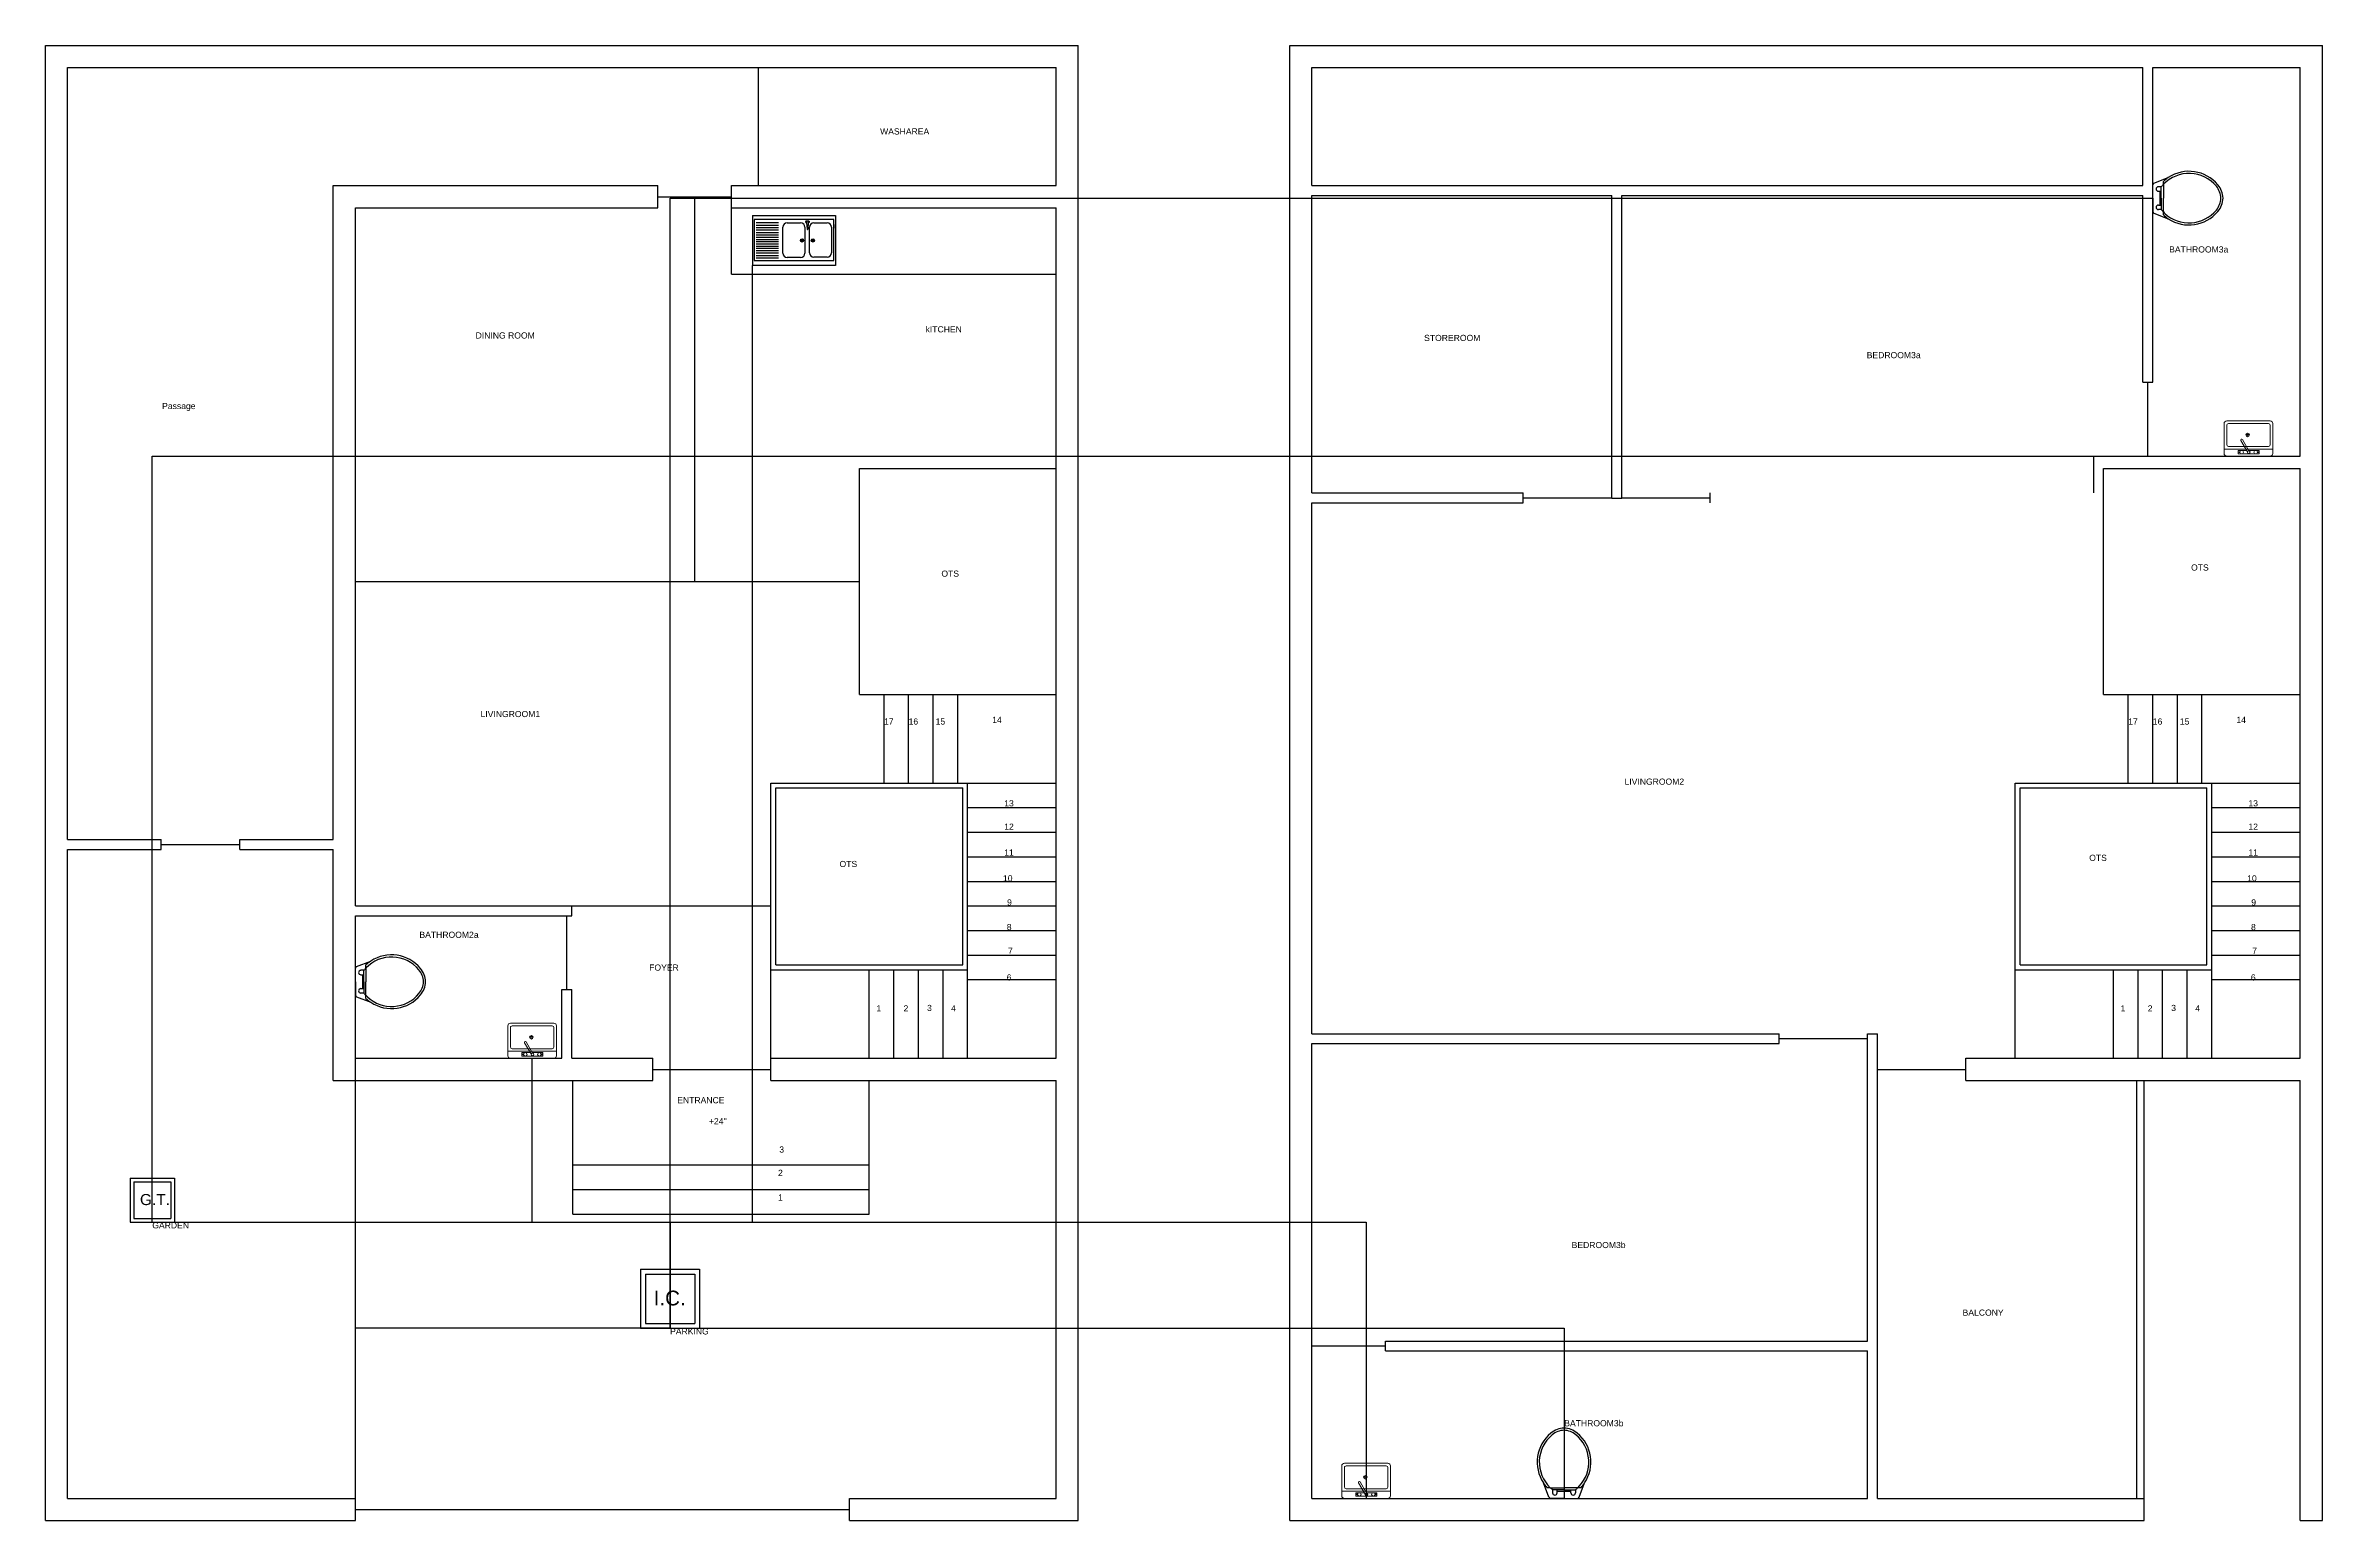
# Model space of a CAD drawing. Header units: inches. Extents: x 26 to 1492, y 12 to 612.
# Drawn here: x 26 to 952, y 12 to 612 of the extents above; entities that cross this region are included whole.
import ezdxf

# ---------------------------------------------------------------- set-up
doc = ezdxf.new("R2010")
doc.units = ezdxf.units.IN
doc.header["$MEASUREMENT"] = 0
for name, color, linetype in [('Balcony', 7, 'Continuous'), ('BathRoom2a', 7, 'Continuous'), ('BathRoom3a', 7, 'Continuous'), ('BathRoom3b', 7, 'Continuous'), ('BedRoom3a', 7, 'Continuous'), ('BedRoom3b', 7, 'Continuous'), ('Boundary', 7, 'Continuous'), ('DinningRoom', 7, 'Continuous'), ('Door2.6fPanel', 7, 'Continuous'), ('Door3fPanel', 7, 'Continuous'), ('Door4fPanel', 7, 'Continuous'), ('Entrance', 7, 'Continuous'), ('Entrance_Staircase', 7, 'Continuous'), ('Foyer', 7, 'Continuous'), ('Garden', 7, 'Continuous'), ('Kitchen', 7, 'Continuous'), ('LivingRoom1', 7, 'Continuous'), ('LivingRoom2', 7, 'Continuous'), ('Main_gate', 7, 'Continuous'), ('OTS1', 7, 'Continuous'), ('OTS2', 7, 'Continuous'), ('Parking', 7, 'Continuous'), ('Passage', 7, 'Continuous'), ('Sink', 7, 'Continuous'), ('Staircase', 7, 'Continuous'), ('Staircase_innerwall', 7, 'Continuous'), ('Staircase_outertwall', 7, 'Continuous'), ('StoreRoom', 7, 'Continuous'), ('WashArea', 7, 'Continuous'), ('WashBasin', 7, 'Continuous'), ('WC', 7, 'Continuous')]:
    doc.layers.add(name, color=color, linetype=linetype)
doc.styles.get("Standard").update_dxf_attribs({"font": 'arial.ttf'})

# ---------------------------------------------------------------- blocks, each defined once
blk = doc.blocks.new('Sink')
at = {"color": 0}
for p, q in [((0, 20.24), (33.82, 20.24)), ((0, 20.24), (0, 0)), ((0.72, 18.64), (0.72, 2)), ((33.1, 18.64), (0.72, 18.64)), ((33.1, 2), (33.1, 18.64)), ((33.82, 20.24), (33.82, 0)), ((10.61, 17.27), (1.62, 17.27)), ((10.61, 16.27), (1.62, 16.27)), ((10.61, 15.27), (1.62, 15.27)), ((10.61, 14.27), (1.62, 14.27)), ((10.61, 13.27), (1.62, 13.27)), ((1.62, 12.37), (10.61, 12.37)), ((1.62, 11.47), (10.61, 11.47)), ((1.62, 10.57), (10.61, 10.57)), ((1.62, 9.68), (10.61, 9.68)), ((12.41, 5.03), (12.41, 15.53)), ((14.21, 17.33), (19.61, 17.33)), ((19.7, 10.31), (20.12, 10.12)), ((19.75, 10.42), (20.17, 10.23)), ((19.92, 9.7), (20.12, 10.12)), ((20.04, 9.64), (20.23, 10.07)), ((20.17, 10.23), (20.36, 10.65)), ((20.23, 10.07), (20.65, 9.87)), ((20.28, 10.18), (20.47, 10.59)), ((20.28, 10.18), (20.7, 9.98)), ((21.41, 15.53), (21.41, 5.03)), ((22.09, 18.05), (22.08, 17.34)), ((22.08, 17.34), (22.27, 14.83)), ((22.74, 18.05), (22.09, 18.05)), ((22.27, 14.83), (22.3, 14.7)), ((22.3, 14.7), (22.36, 14.64)), ((22.36, 14.64), (22.41, 14.62)), ((22.45, 14.64), (22.41, 14.62)), ((22.51, 14.7), (22.45, 14.64)), ((22.54, 14.83), (22.51, 14.7)), ((22.74, 17.34), (22.54, 14.83)), ((22.74, 18.05), (22.74, 17.34)), ((23.21, 5.12), (23.21, 15.53)), ((24.11, 10.31), (24.53, 10.12)), ((24.16, 10.42), (24.58, 10.23)), ((24.34, 9.7), (24.53, 10.12)), ((24.45, 9.64), (24.64, 10.07)), ((24.58, 10.23), (24.77, 10.65)), ((24.64, 10.07), (25.06, 9.87)), ((24.7, 10.18), (24.89, 10.59)), ((24.7, 10.18), (25.12, 9.98)), ((25.01, 17.33), (30.4, 17.33)), ((32.2, 15.53), (32.2, 5.12)), ((33.82, 15.07), (33.82, 16.67)), ((33.82, 0), (0, 0)), ((0.72, 2), (33.1, 2)), ((1.62, 8.78), (10.61, 8.78)), ((1.62, 7.88), (10.61, 7.88)), ((1.62, 6.98), (10.61, 6.98)), ((1.62, 6.08), (10.61, 6.08)), ((1.62, 5.08), (10.61, 5.08)), ((1.62, 5.08), (10.61, 5.08)), ((1.62, 4.08), (10.61, 4.08)), ((1.62, 3.08), (10.61, 3.08)), ((19.61, 3.23), (14.21, 3.23)), ((30.4, 3.32), (25.01, 3.32))]:
    blk.add_line(p, q, dxfattribs=at)
for points in [[(21.83, 17.38, 0.17747), (21.88, 17.4, 0.103681), (21.94, 17.48, 0.06385), (21.97, 17.57, 0.050025), (21.98, 17.7, 0.050025), (21.97, 17.83, 0.06385), (21.93, 17.92, 0.103681), (21.88, 18, 0.17747), (21.82, 18.01, 0.17747), (21.77, 18, 0.103681), (21.72, 17.92, 0.06385), (21.68, 17.83, 0.050025), (21.67, 17.7, 0.050025), (21.69, 17.57, 0.06385), (21.72, 17.47, 0.103681), (21.78, 17.4, 0.17747)], [(23, 17.39, -0.17747), (22.95, 17.41, -0.103681), (22.89, 17.48, -0.06385), (22.86, 17.58, -0.050025), (22.84, 17.71, -0.050025), (22.86, 17.83, -0.06385), (22.89, 17.93, -0.103681), (22.94, 18, -0.17747), (23, 18.02, -0.17747), (23.05, 18, -0.103681), (23.11, 17.93, -0.06385), (23.14, 17.83, -0.050025), (23.15, 17.71, -0.050025), (23.14, 17.58, -0.06385), (23.11, 17.48, -0.103681), (23.05, 17.41, -0.17747)]]:
    blk.add_lwpolyline(points, format="xyb", close=True, dxfattribs=at)
for points in [[(21.91, 17.96), (22.12, 17.93)], [(22.11, 17.5), (21.91, 17.44)], [(22.91, 17.96), (22.71, 17.93)], [(22.72, 17.5), (22.92, 17.44)]]:
    blk.add_lwpolyline(points, dxfattribs=at)
for centre, radius in [((20.2, 10.15), 0.648), ((20.2, 10.15), 0.53), ((24.61, 10.15), 0.648), ((24.61, 10.15), 0.53)]:
    blk.add_circle(centre, radius, dxfattribs=at)
for centre, start, end in [((14.21, 15.53), 90, 180), ((19.61, 15.53), 0, 90), ((25.01, 15.53), 90, 180), ((30.4, 15.53), 0, 90), ((14.21, 5.03), 180, 270), ((19.61, 5.03), 270, 0), ((25.01, 5.12), 180, 270), ((30.4, 5.12), 270, 0)]:
    blk.add_arc(centre, 1.8, start, end, dxfattribs=at)
blk = doc.blocks.new('WashBasin')
at = {"color": 0, "lineweight": 0}
for p, q in [((-8.84, 0), (8.84, 0)), ((-9.91, -13.21), (-9.91, -1.07)), ((-9.91, -2.86), (9.91, -2.86)), ((-8.84, -12.49), (-8.84, -4.64)), ((-8.12, -3.93), (8.12, -3.93)), ((-4.38, -2.31), (-4.38, -0.88)), ((-4.38, -0.88), (4.19, -0.88)), ((-0.1, -2.31), (-4.38, -2.31)), ((-4.02, -1.42), (-4.02, -1.78)), ((-3.62, -1.42), (-4.02, -1.42)), ((-4.02, -1.78), (-3.62, -1.78)), ((-0.2, -2.13), (2.45, -6.72)), ((3.07, -6.37), (0.42, -1.77)), ((4.19, -2.31), (0.73, -2.31)), ((3.43, -1.42), (3.83, -1.42)), ((3.83, -1.78), (3.43, -1.78)), ((3.83, -1.42), (3.83, -1.78)), ((4.19, -0.88), (4.19, -2.31)), ((8.84, -4.64), (8.84, -12.49)), ((9.91, -1.07), (9.91, -13.21)), ((8.84, -14.28), (-8.84, -14.28)), ((8.12, -13.21), (-8.12, -13.21))]:
    blk.add_line(p, q, dxfattribs=at)
for centre, radius in [((-2.95, -1.6), 0.714), ((-0.1, -1.6), 0.535), ((0.33, -8.57), 0.714), ((0.33, -8.57), 0.357), ((2.76, -1.6), 0.714)]:
    blk.add_circle(centre, radius, dxfattribs=at)
for centre, radius, start, end in [((-8.84, -1.07), 1.07, 90, 180), ((8.84, -1.07), 1.07, 0, 90), ((-8.12, -4.64), 0.714, 90, 180), ((2.76, -6.54), 0.357, 210, 30), ((8.12, -4.64), 0.714, 0, 90), ((-8.84, -13.21), 1.07, 180, 270), ((-8.12, -12.49), 0.714, 180, 270), ((8.12, -12.49), 0.714, 270, 0), ((8.84, -13.21), 1.07, 270, 0)]:
    blk.add_arc(centre, radius, start, end, dxfattribs=at)
blk = doc.blocks.new('Toilet sheet')
at = {"layer": 'WC'}
for p, q in [((0, 0), (-5.46, 0)), ((0, 0), (5.46, 0)), ((-6.13, -0.46), (-8.37, -6.29)), ((-6.82, -4.33), (-5.62, -4.33)), ((-5.62, -4.33), (0, -4.33)), ((-4.64, -3.46), (-4.64, -2.26)), ((0, -3.46), (-4.64, -3.46)), ((-2.81, -2.26), (-2.81, -2.89)), ((2.81, -2.89), (-2.81, -2.89)), ((-2.81, -2.89), (-2.81, -3.46)), ((0, -3.46), (4.64, -3.46)), ((5.62, -4.33), (0, -4.33)), ((2.81, -2.26), (2.81, -2.89)), ((2.81, -2.89), (2.81, -3.46)), ((4.64, -3.46), (4.64, -2.26)), ((5.62, -4.33), (6.82, -4.33)), ((6.13, -0.46), (8.37, -6.29))]:
    blk.add_line(p, q, dxfattribs=at)
for centre, radius, start, end in [((-5.46, -0.72), 0.716, 90, 158.95862), ((5.46, -0.72), 0.716, 21.04138, 90), ((4.36, -14.74), 15.28, 146.4185, 230.42938), ((4.36, -14.74), 14.42, 137.04176, 230.42938), ((4.36, -14.74), 15.28, 137.04176, 146.4185), ((4.36, -14.74), 14.42, 133.7957, 137.04176), ((4.36, -14.74), 14.42, 128.59147, 133.7957), ((-3.72, -2.26), 0.911, 0, 180), ((3.72, -2.26), 0.911, 0, 180), ((-4.36, -14.74), 14.42, 46.2043, 51.40853), ((-4.36, -14.74), 14.42, 309.57062, 46.2043), ((-4.36, -14.74), 15.28, 309.57062, 33.5815), ((-4.36, -14.74), 15.28, 33.5815, 42.95824), ((0.37, -19.56), 9.02, 230.42938, 267.62402), ((0.37, -19.56), 8.16, 230.42938, 267.37533), ((-0.37, -19.56), 8.16, 272.62467, 309.57062), ((-0.37, -19.56), 9.02, 272.37598, 309.57062)]:
    blk.add_arc(centre, radius, start, end, dxfattribs=at)
blk = doc.blocks.new('Gully_Trap')
for p, q in [((-3, 6), (-3, 0)), ((-3, 6), (3, 6)), ((-2.5, 5.5), (-2.5, 0.5)), ((-2.5, 5.5), (2.5, 5.5)), ((2.5, 5.5), (2.5, 0.5)), ((3, 6), (3, 0)), ((-3, 0), (3, 0)), ((-2.5, 0.5), (2.5, 0.5))]:
    blk.add_line(p, q)
at = {"insert": (-1.67, 3.83), "char_height": 1.5, "attachment_point": 1}
blk.add_mtext_dynamic_manual_height_columns('G.T.', width=0.0842, gutter_width=1, heights=[0], dxfattribs=at)
blk = doc.blocks.new('Inspection_Chamber')
for p, q in [((-3, 6), (-3, 0)), ((-3, 6), (3, 6)), ((-2.5, 5.5), (-2.5, 0.5)), ((-2.5, 5.5), (2.5, 5.5)), ((2.5, 5.5), (2.5, 0.5)), ((3, 6), (3, 0)), ((-3, 0), (3, 0)), ((-2.5, 0.5), (2.5, 0.5))]:
    blk.add_line(p, q)
at = {"insert": (-1.67, 3.83), "char_height": 1.5, "attachment_point": 1}
blk.add_mtext_dynamic_manual_height_columns('I.C.', width=0.0842, gutter_width=1, heights=[0], dxfattribs=at)

msp = doc.modelspace()

# ---------------------------------------------------------------- linework, layer by layer
at = {"color": 1}
for p, q in [((279.83, 90.12), (279.83, 549.87)), ((279.83, 549.87), (882.83, 549.87)), ((151.83, 90.12), (151.83, 231.11)), ((69.24, 133.26), (279.83, 133.26)), ((279.83, 133.26), (279.83, 90.12)), ((279.83, 90.12), (151.83, 90.12)), ((279.83, 90.12), (643.39, 90.12)), ((643.39, 90.12), (643.39, 20.95))]:
    msp.add_line(p, q, dxfattribs=at)
at = {"color": 3}
for p, q in [((313.28, 133.26), (313.28, 522.52)), ((69.24, 133.26), (69.24, 444.95)), ((69.24, 444.95), (921.74, 444.95)), ((223.74, 133.26), (223.74, 199.95)), ((69.24, 133.26), (313.28, 133.26)), ((69.24, 133.26), (223.74, 133.26)), ((69.24, 133.26), (562.91, 133.26)), ((562.91, 133.26), (562.91, 20.95))]:
    msp.add_line(p, q, dxfattribs=at)
at = {"layer": 'Balcony'}
for p, q in [((770.83, 20.95), (770.83, 209.95)), ((806.83, 190.95), (806.83, 199.95)), ((806.83, 190.95), (942.83, 190.95)), ((876.33, 20.95), (876.33, 190.95)), ((879.33, 11.95), (879.33, 190.95)), ((770.83, 20.95), (879.33, 20.95))]:
    msp.add_line(p, q, dxfattribs=at)
at = {"layer": 'BathRoom2a'}
for p, q in [((151.83, 199.95), (151.83, 257.95)), ((151.83, 257.95), (239.83, 257.95)), ((235.83, 199.95), (235.83, 227.95)), ((235.83, 227.95), (239.83, 227.95)), ((151.83, 199.95), (235.83, 199.95))]:
    msp.add_line(p, q, dxfattribs=at)
at = {"layer": 'BathRoom3a'}
for p, q in [((882.83, 474.95), (882.83, 602.95)), ((882.83, 602.95), (942.83, 602.95)), ((942.83, 444.95), (942.83, 602.95)), ((858.83, 444.95), (942.83, 444.95))]:
    msp.add_line(p, q, dxfattribs=at)
at = {"layer": 'BathRoom3b'}
for p, q in [((570.83, 80.95), (570.83, 84.95)), ((570.83, 80.95), (766.83, 80.95)), ((766.83, 20.95), (766.83, 80.95)), ((540.83, 20.95), (766.83, 20.95))]:
    msp.add_line(p, q, dxfattribs=at)
at = {"layer": 'BedRoom3a'}
for p, q in [((666.83, 550.95), (878.83, 550.95)), ((666.83, 427.89), (666.83, 550.95)), ((878.83, 474.95), (878.83, 550.95)), ((878.83, 474.95), (882.83, 474.95)), ((858.83, 429.95), (858.83, 444.95)), ((702.83, 425.95), (702.83, 429.95))]:
    msp.add_line(p, q, dxfattribs=at)
at = {"layer": 'BedRoom3b'}
for p, q in [((540.83, 20.95), (540.83, 205.95)), ((540.83, 205.95), (730.83, 205.95)), ((730.83, 205.95), (730.83, 209.95)), ((766.83, 84.95), (766.83, 209.95)), ((570.83, 84.95), (766.83, 84.95))]:
    msp.add_line(p, q, dxfattribs=at)
at = {"layer": 'Boundary'}
for p, q in [((25.83, 11.95), (25.83, 611.95)), ((25.83, 611.95), (445.83, 611.95)), ((445.83, 11.95), (445.83, 611.95)), ((531.83, 11.95), (531.83, 611.95)), ((531.83, 611.95), (951.83, 611.95)), ((951.83, 11.95), (951.83, 611.95)), ((540.83, 554.95), (540.83, 602.95)), ((540.83, 602.95), (878.83, 602.95)), ((878.83, 554.95), (878.83, 602.95)), ((540.83, 554.95), (878.83, 554.95)), ((942.83, 11.95), (942.83, 190.95)), ((352.83, 11.95), (352.83, 20.95)), ((25.83, 11.95), (151.83, 11.95)), ((352.83, 11.95), (445.83, 11.95)), ((531.83, 11.95), (879.33, 11.95)), ((942.83, 11.95), (951.83, 11.95))]:
    msp.add_line(p, q, dxfattribs=at)
at = {"layer": 'DinningRoom'}
for p, q in [((274.83, 545.95), (274.83, 554.95)), ((289.83, 393.95), (289.83, 550.45)), ((151.83, 545.95), (274.83, 545.95)), ((151.83, 393.95), (356.83, 393.95))]:
    msp.add_line(p, q, dxfattribs=at)
at = {"layer": 'Door2.6fPanel'}
for p, q in [((274.83, 550.45), (304.83, 550.45)), ((880.83, 444.95), (880.83, 474.95)), ((237.83, 227.95), (237.83, 257.95)), ((540.83, 82.95), (570.83, 82.95))]:
    msp.add_line(p, q, dxfattribs=at)
at = {"layer": 'Door3fPanel'}
for p, q in [((626.83, 427.95), (662.83, 427.95)), ((666.83, 427.89), (702.83, 427.95)), ((730.83, 207.95), (766.83, 207.95)), ((770.83, 195.45), (806.83, 195.45))]:
    msp.add_line(p, q, dxfattribs=at)
at = {"layer": 'Door4fPanel'}
msp.add_line((272.83, 195.45), (320.83, 195.45), dxfattribs=at)
at = {"layer": 'Entrance'}
msp.add_line((272.83, 190.95), (272.83, 199.95), dxfattribs=at)
at = {"layer": 'Entrance_Staircase'}
for p, q in [((240.24, 136.57), (240.24, 190.95)), ((360.83, 136.57), (360.83, 190.95)), ((240.24, 156.57), (360.83, 156.57)), ((240.24, 146.57), (360.83, 146.57)), ((240.24, 136.57), (360.83, 136.57))]:
    msp.add_line(p, q, dxfattribs=at)
at = {"layer": 'Foyer'}
for p, q in [((320.83, 311.95), (366.83, 311.95)), ((320.83, 190.95), (320.83, 311.95)), ((239.83, 199.95), (239.83, 227.95)), ((239.83, 199.95), (272.83, 199.95))]:
    msp.add_line(p, q, dxfattribs=at)
at = {"layer": 'Garden'}
for p, q in [((34.83, 284.95), (72.83, 284.95)), ((34.83, 20.95), (34.83, 284.95)), ((104.83, 284.95), (142.83, 284.95)), ((142.83, 190.95), (142.83, 284.95)), ((151.83, 11.95), (151.83, 190.95)), ((34.83, 20.95), (151.83, 20.95))]:
    msp.add_line(p, q, dxfattribs=at)
at = {"layer": 'Kitchen'}
for p, q in [((304.83, 518.95), (304.83, 554.95)), ((304.83, 545.95), (436.83, 545.95)), ((436.83, 347.95), (436.83, 545.95)), ((304.83, 518.95), (436.83, 518.95))]:
    msp.add_line(p, q, dxfattribs=at)
at = {"layer": 'LivingRoom1'}
for p, q in [((151.83, 261.95), (151.83, 545.95)), ((151.83, 261.95), (320.83, 261.95)), ((239.83, 257.95), (239.83, 261.95))]:
    msp.add_line(p, q, dxfattribs=at)
at = {"layer": 'LivingRoom2'}
for p, q in [((662.83, 427.83), (666.83, 427.83)), ((540.83, 209.95), (540.83, 425.95)), ((540.83, 425.95), (626.83, 425.95)), ((826.83, 199.95), (826.83, 311.95)), ((826.83, 311.95), (872.83, 311.95)), ((540.83, 209.95), (730.83, 209.95)), ((766.83, 209.95), (770.83, 209.95))]:
    msp.add_line(p, q, dxfattribs=at)
at = {"layer": 'Main_gate'}
msp.add_line((151.83, 16.45), (352.83, 16.45), dxfattribs=at)
at = {"layer": 'OTS1'}
for p, q in [((356.83, 439.95), (436.83, 439.95)), ((356.83, 347.95), (356.83, 439.95)), ((862.83, 439.95), (942.83, 439.95)), ((862.83, 347.95), (862.83, 439.95))]:
    msp.add_line(p, q, dxfattribs=at)
at = {"layer": 'OTS2'}
for p, q in [((322.83, 237.95), (322.83, 309.95)), ((322.83, 309.95), (398.83, 309.95)), ((398.83, 237.95), (398.83, 309.95)), ((828.83, 237.95), (828.83, 309.95)), ((828.83, 309.95), (904.83, 309.95)), ((904.83, 237.95), (904.83, 309.95)), ((322.83, 237.95), (398.83, 237.95)), ((828.83, 237.95), (904.83, 237.95))]:
    msp.add_line(p, q, dxfattribs=at)
at = {"layer": 'Parking'}
for p, q in [((142.83, 190.95), (272.83, 190.95)), ((320.83, 190.95), (436.83, 190.95)), ((436.83, 20.95), (436.83, 190.95)), ((352.83, 20.95), (436.83, 20.95))]:
    msp.add_line(p, q, dxfattribs=at)
at = {"layer": 'Passage'}
for p, q in [((34.83, 288.95), (34.83, 602.95)), ((34.83, 602.95), (436.83, 602.95)), ((142.83, 288.95), (142.83, 554.95)), ((142.83, 554.95), (274.83, 554.95)), ((34.83, 288.95), (72.83, 288.95)), ((72.83, 284.95), (72.83, 288.95)), ((104.83, 288.95), (142.83, 288.95)), ((104.83, 284.95), (104.83, 288.95))]:
    msp.add_line(p, q, dxfattribs=at)
at = {"layer": 'Staircase'}
for p, q in [((366.83, 311.95), (366.83, 347.95)), ((376.83, 311.95), (376.83, 347.95)), ((386.83, 311.95), (386.83, 347.95)), ((396.83, 311.95), (396.83, 347.95)), ((872.83, 311.95), (872.83, 347.95)), ((882.83, 311.95), (882.83, 347.95)), ((892.83, 311.95), (892.83, 347.95)), ((902.83, 311.95), (902.83, 347.95)), ((366.83, 311.95), (436.83, 311.95)), ((872.83, 311.95), (942.83, 311.95)), ((400.83, 301.95), (436.83, 301.95)), ((906.83, 301.95), (942.83, 301.95)), ((400.83, 291.95), (436.83, 291.95)), ((906.83, 291.95), (942.83, 291.95)), ((400.83, 281.95), (436.83, 281.95)), ((906.83, 281.95), (942.83, 281.95)), ((400.83, 271.95), (436.83, 271.95)), ((906.83, 271.95), (942.83, 271.95)), ((400.83, 261.95), (436.83, 261.95)), ((906.83, 261.95), (942.83, 261.95)), ((400.83, 251.95), (436.83, 251.95)), ((906.83, 251.95), (942.83, 251.95)), ((400.83, 241.95), (436.83, 241.95)), ((906.83, 241.95), (942.83, 241.95)), ((360.83, 199.95), (360.83, 235.95)), ((370.83, 199.95), (370.83, 235.95)), ((380.83, 199.95), (380.83, 235.95)), ((390.83, 199.95), (390.83, 235.95)), ((400.83, 231.95), (436.83, 231.95)), ((866.83, 199.95), (866.83, 235.95)), ((876.83, 199.95), (876.83, 235.95)), ((886.83, 199.95), (886.83, 235.95)), ((896.83, 199.95), (896.83, 235.95)), ((906.83, 231.95), (942.83, 231.95))]:
    msp.add_line(p, q, dxfattribs=at)
at = {"layer": 'Staircase_innerwall'}
for p, q in [((400.83, 199.95), (400.83, 311.95)), ((906.83, 199.95), (906.83, 311.95)), ((72.83, 286.95), (104.83, 286.95)), ((320.83, 235.95), (400.83, 235.95)), ((826.83, 235.95), (906.83, 235.95))]:
    msp.add_line(p, q, dxfattribs=at)
at = {"layer": 'Staircase_outertwall'}
for p, q in [((942.83, 199.95), (942.83, 439.95)), ((356.83, 347.95), (436.83, 347.95)), ((436.83, 199.95), (436.83, 347.95)), ((862.83, 347.95), (942.83, 347.95)), ((320.83, 199.95), (436.83, 199.95)), ((806.83, 199.95), (942.83, 199.95))]:
    msp.add_line(p, q, dxfattribs=at)
at = {"layer": 'StoreRoom'}
for p, q in [((540.83, 550.95), (662.83, 550.95)), ((540.83, 429.95), (540.83, 550.95)), ((662.83, 427.83), (662.83, 550.95)), ((540.83, 429.95), (626.83, 429.95)), ((626.83, 425.95), (626.83, 429.95))]:
    msp.add_line(p, q, dxfattribs=at)
at = {"layer": 'WashArea'}
for p, q in [((315.74, 554.95), (315.74, 602.95)), ((436.83, 554.95), (436.83, 602.95)), ((304.83, 554.95), (436.83, 554.95))]:
    msp.add_line(p, q, dxfattribs=at)

# ---------------------------------------------------------------- block references
for name, p, xscale, yscale, zscale in [('Gully_Trap', (69.24, 133.26), 3, 3, 3), ('Inspection_Chamber', (279.83, 90.12), 4, 4, 4)]:
    msp.add_blockref(name, p, dxfattribs=dict(xscale=xscale, yscale=yscale, zscale=zscale))
at = {"layer": 'Sink'}
msp.add_blockref('Sink', (313.28, 522.52), dxfattribs=at)
at = {"layer": 'WashBasin', "rotation": 180}
for p in [(921.74, 444.95), (223.74, 199.95), (562.91, 20.95)]:
    msp.add_blockref('WashBasin', p, dxfattribs=at)
at = {"layer": 'WC'}
for p, rotation in [((882.83, 549.87), 90), ((151.83, 231.11), 90), ((643.39, 20.95), 180)]:
    msp.add_blockref('Toilet sheet', p, dxfattribs=dict(at, rotation=rotation))

# ---------------------------------------------------------------- texts
at = {"layer": 'Balcony', "insert": (805.48, 97.76), "char_height": 2.5, "attachment_point": 1}
msp.add_mtext('BALCONY', dxfattribs=at)
at = {"layer": 'BathRoom2a', "insert": (177.89, 251.46), "char_height": 2.5, "attachment_point": 1}
msp.add_mtext('BATHROOM2a', dxfattribs=at)
at = {"layer": 'BathRoom3a', "insert": (889.48, 530.26), "char_height": 2.5, "attachment_point": 1}
msp.add_mtext('BATHROOM3a', dxfattribs=at)
at = {"layer": 'BathRoom3b', "insert": (643.48, 52.76), "char_height": 2.5, "attachment_point": 1}
msp.add_mtext('BATHROOM3b', dxfattribs=at)
at = {"layer": 'BedRoom3a', "insert": (766.48, 487.26), "char_height": 2.5, "attachment_point": 1}
msp.add_mtext('BEDROOM3a', dxfattribs=at)
at = {"layer": 'BedRoom3b', "insert": (646.48, 125.26), "char_height": 2.5, "attachment_point": 1}
msp.add_mtext('BEDROOM3b', dxfattribs=at)
at = {"layer": 'DinningRoom', "insert": (200.74, 495.26), "char_height": 2.5, "attachment_point": 1}
msp.add_mtext('DINING ROOM', dxfattribs=at)
at = {"layer": 'Entrance', "char_height": 2.5, "attachment_point": 1}
for s, insert in [('ENTRANCE', (282.74, 184.17)), ("+24''", (295.62, 175.61))]:
    msp.add_mtext(s, dxfattribs=dict(at, insert=insert))
at = {"layer": 'Foyer', "insert": (271.33, 238.12), "char_height": 2.5, "attachment_point": 1}
msp.add_mtext('FOYER', dxfattribs=at)
at = {"layer": 'Garden', "insert": (69.24, 133.26), "char_height": 2.5, "attachment_point": 1}
msp.add_mtext('GARDEN', dxfattribs=at)
at = {"layer": 'Kitchen', "insert": (383.74, 497.76), "char_height": 2.5, "attachment_point": 1}
msp.add_mtext('kITCHEN', dxfattribs=at)
at = {"layer": 'LivingRoom1', "char_height": 2.5, "attachment_point": 1}
for s, insert in [('LIVINGROOM1', (202.74, 341.26)), ('LIVINGROOM2', (667.98, 313.76))]:
    msp.add_mtext(s, dxfattribs=dict(at, insert=insert))
at = {"layer": 'OTS1', "char_height": 2.5, "attachment_point": 1}
for insert in [(390.17, 398.37), (898.4, 400.87)]:
    msp.add_mtext('OTS', dxfattribs=dict(at, insert=insert))
at = {"layer": 'OTS2', "char_height": 2.5, "attachment_point": 1}
for insert in [(348.74, 280.26), (856.98, 282.76)]:
    msp.add_mtext('OTS', dxfattribs=dict(at, insert=insert))
at = {"layer": 'Parking', "insert": (279.83, 90.12), "char_height": 2.5, "attachment_point": 1}
msp.add_mtext('PARKING', dxfattribs=at)
at = {"layer": 'Passage', "insert": (73.24, 466.56), "char_height": 2.5, "attachment_point": 1}
msp.add_mtext('Passage', dxfattribs=at)
at = {"layer": 'Staircase', "char_height": 2.5, "attachment_point": 1}
for s, insert in [('17', (366.83, 338.22)), ('16', (376.83, 338.22)), ('15', (387.83, 338.22)), ('14', (410.83, 338.87)), ('17', (872.83, 338.22)), ('16', (882.83, 338.22)), ('15', (893.83, 338.22)), ('14', (916.83, 338.87)), ('13', (415.72, 304.94)), ('13', (921.72, 304.94)), ('12', (415.72, 295.44)), ('12', (921.72, 295.44)), ('11', (415.72, 284.94)), ('11', (921.72, 284.94)), ('10', (415.22, 274.44)), ('10', (921.22, 274.44)), ('9', (416.88, 264.61)), ('9', (922.88, 264.61)), ('8', (416.77, 254.61)), ('8', (922.77, 254.61)), ('7', (417.27, 244.98)), ('7', (923.27, 244.98)), ('6', (416.72, 234.11)), ('6', (922.72, 234.11)), ('1', (363.72, 221.5)), ('2', (374.76, 221.5)), ('3', (384.33, 221.69)), ('4', (394.08, 221.5)), ('1', (869.72, 221.5)), ('2', (880.76, 221.5)), ('3', (890.33, 221.69)), ('4', (900.08, 221.5)), ('3', (324.24, 164.11)), ('2', (323.74, 154.61)), ('1', (323.74, 144.61))]:
    msp.add_mtext(s, dxfattribs=dict(at, insert=insert))
at = {"layer": 'StoreRoom', "insert": (586.48, 494.26), "char_height": 2.5, "attachment_point": 1}
msp.add_mtext('STOREROOM', dxfattribs=at)
at = {"layer": 'WashArea', "insert": (365.24, 578.26), "char_height": 2.5, "attachment_point": 1}
msp.add_mtext('WASHAREA', dxfattribs=at)

doc.saveas('drawing.dxf')
